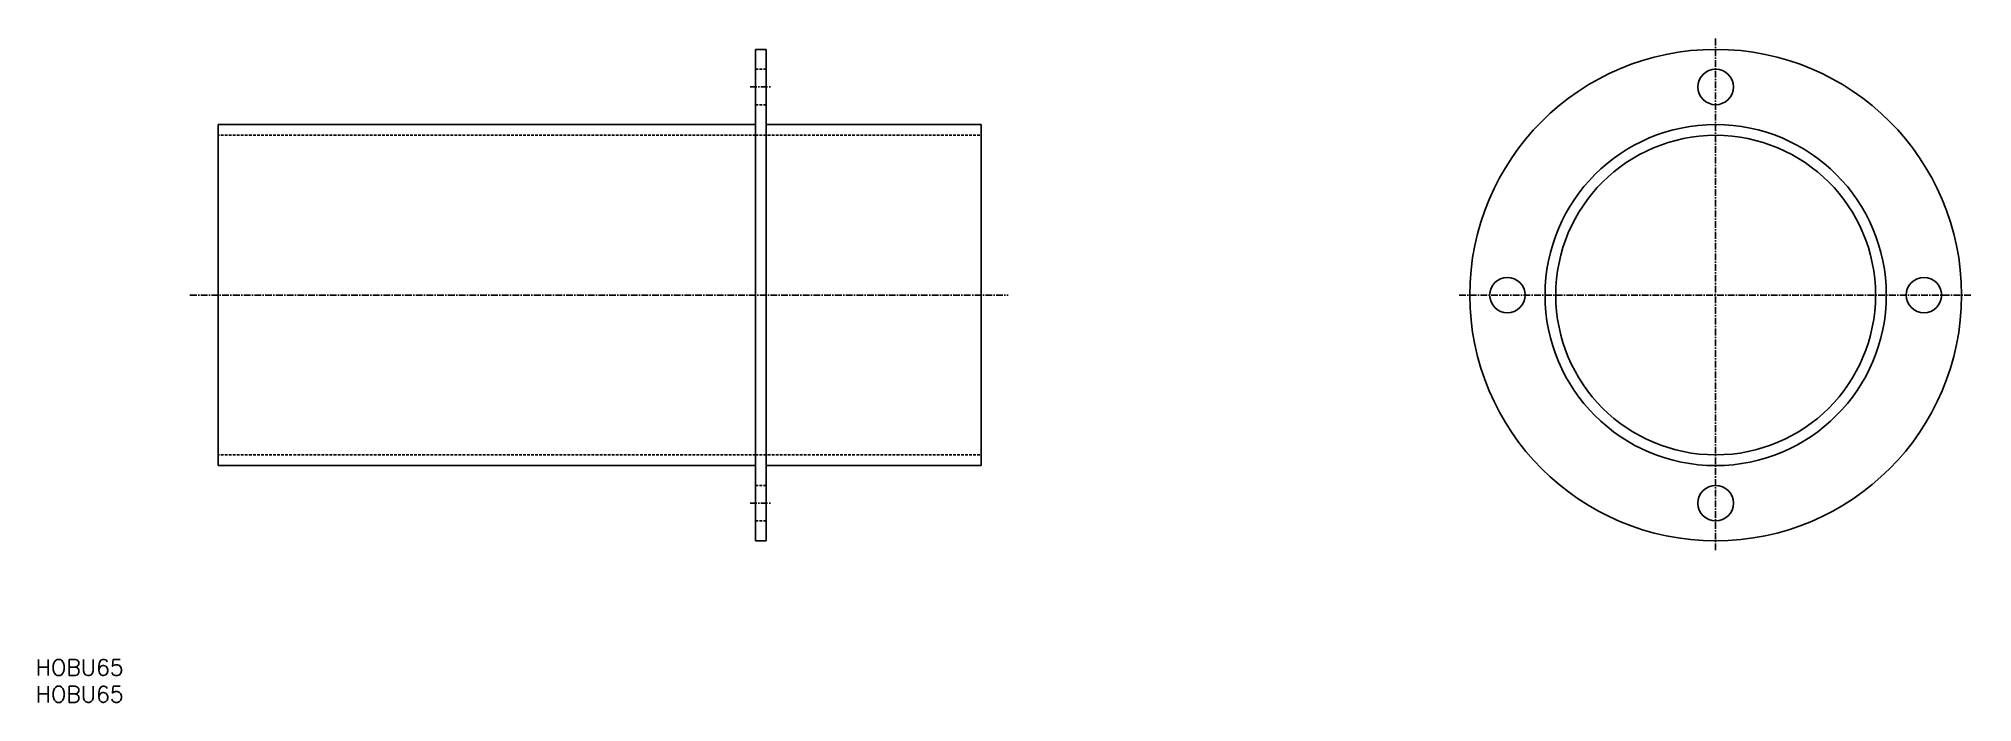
# Model space of a CAD drawing. Extents: x 51 to 410, y 50 to 173.
import ezdxf
from ezdxf.enums import TextEntityAlignment as Align

# ---------------------------------------------------------------- set-up
doc = ezdxf.new("R2010")
doc.units = 0
doc.linetypes.add('CENTER', pattern=[2, 1.25, -0.25, 0.25, -0.25])
doc.linetypes.add('DASHED', pattern=[0.75, 0.5, -0.25])
doc.layers.get('0').update_dxf_attribs({"linetype": 'CONTINUOUS'})
doc.layers.add('CENTER', color=1, linetype='CENTER')
doc.styles.get("Standard").update_dxf_attribs({"font": 'txt.shx', "bigfont": 'extfont.shx'})

msp = doc.modelspace()

# ---------------------------------------------------------------- linework, layer by layer
at = {"color": 7, "linetype": 'CONTINUOUS'}
for p, q in [((185.94, 171.19), (183.94, 171.19)), ((183.94, 171.19), (183.94, 79.69)), ((185.94, 171.19), (185.94, 79.69)), ((183.94, 157.19), (83.94, 157.19)), ((83.94, 157.19), (83.94, 93.69)), ((185.94, 157.19), (225.94, 157.19)), ((225.94, 157.19), (225.94, 93.69)), ((183.94, 93.69), (83.94, 93.69)), ((185.94, 93.69), (225.94, 93.69)), ((185.94, 79.69), (183.94, 79.69))]:
    msp.add_line(p, q, dxfattribs=at)
at = {"color": 3, "linetype": 'DASHED'}
for p, q in [((183.94, 167.49), (185.94, 167.49)), ((185.94, 160.89), (183.94, 160.89)), ((183.94, 155.19), (83.94, 155.19)), ((183.94, 155.19), (225.94, 155.19)), ((183.94, 95.69), (83.94, 95.69)), ((183.94, 95.69), (225.94, 95.69)), ((185.94, 89.99), (183.94, 89.99)), ((183.94, 83.39), (185.94, 83.39))]:
    msp.add_line(p, q, dxfattribs=at)
at = {"color": 7, "linetype": 'CONTINUOUS'}
for centre, radius in [((362.57, 125.44), 45.75), ((362.57, 164.19), 3.3), ((362.57, 125.44), 31.75), ((362.57, 125.44), 29.75), ((323.82, 125.44), 3.3), ((401.32, 125.44), 3.3), ((362.57, 86.69), 3.3)]:
    msp.add_circle(centre, radius, dxfattribs=at)
at = {"layer": 'CENTER', "color": 1, "linetype": 'CENTER'}
for p, q in [((362.57, 173.19), (362.57, 77.69)), ((182.94, 164.19), (186.94, 164.19)), ((78.71, 125.44), (230.96, 125.44)), ((314.82, 125.44), (410.32, 125.44)), ((182.94, 86.69), (186.94, 86.69))]:
    msp.add_line(p, q, dxfattribs=at)

# ---------------------------------------------------------------- texts
at = {"color": 7, "linetype": 'CONTINUOUS'}
for p in [(50.04, 56.1), (50.04, 51.1)]:
    msp.add_text('HOBU65', height=3, dxfattribs=at).set_placement(p, align=Align.MIDDLE_LEFT)

doc.saveas('drawing.dxf')
